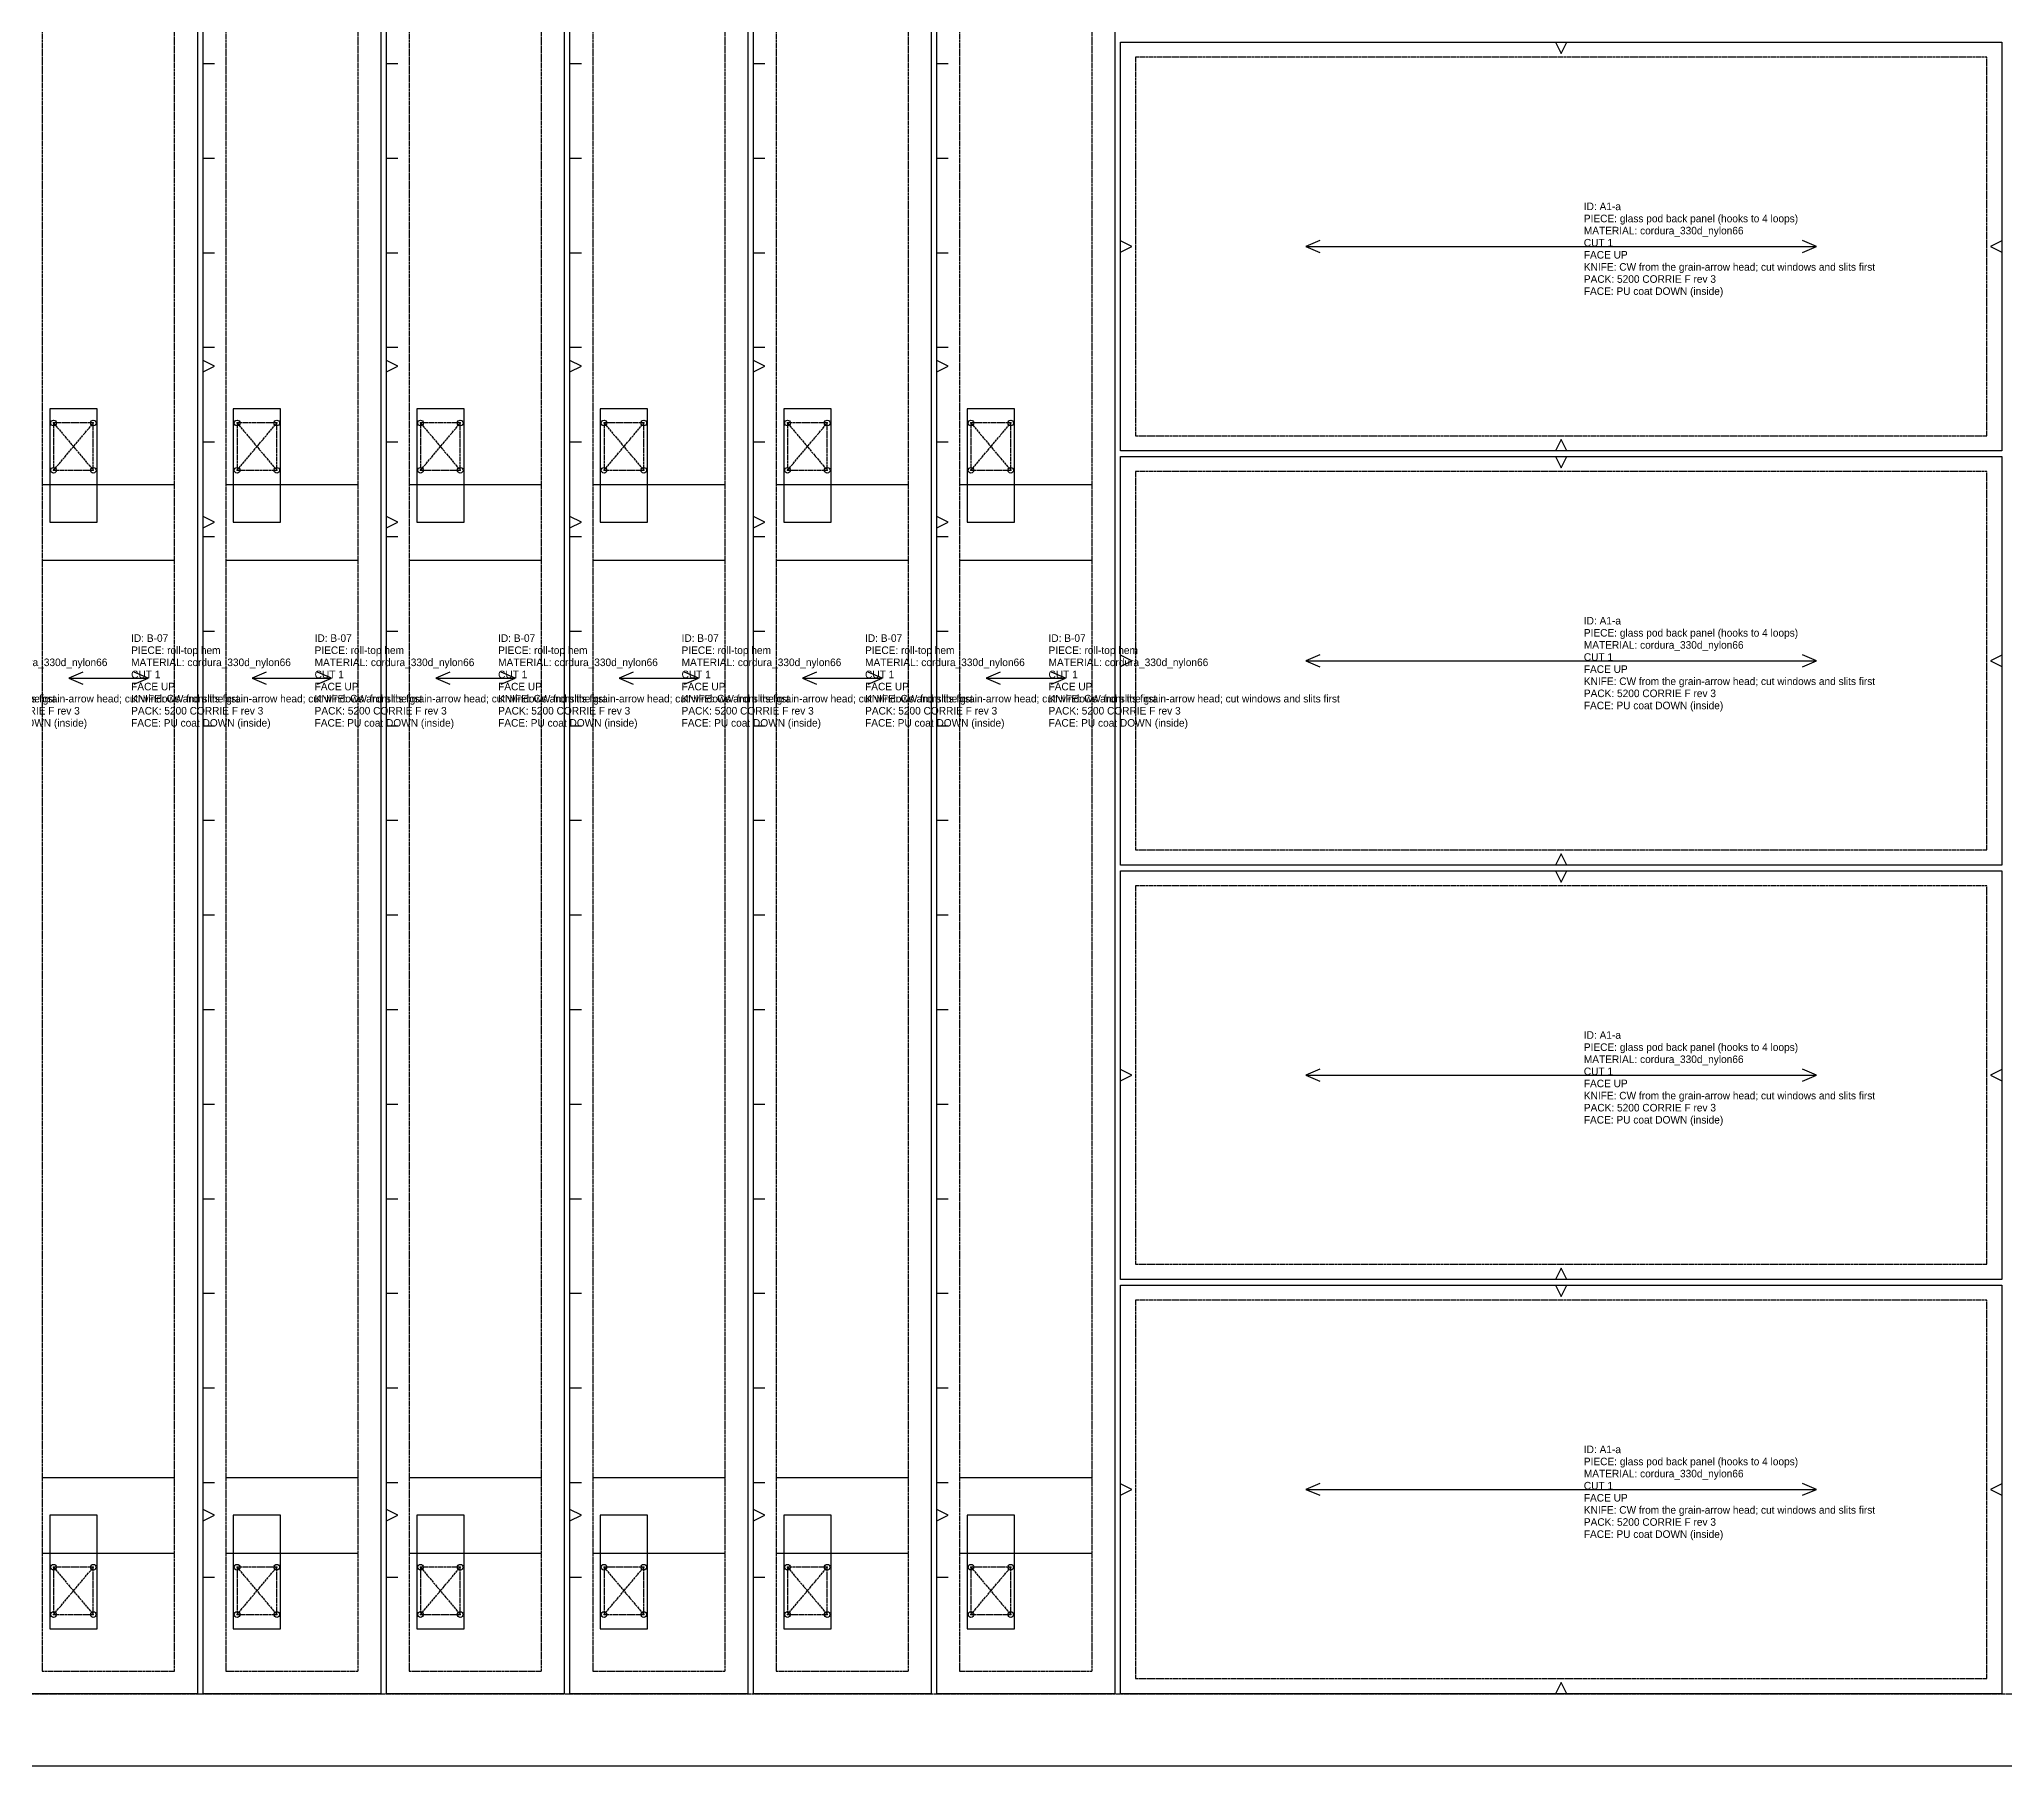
# Model space of a CAD drawing. Header units: millimetres. Extents: x 0 to 8058, y -22 to 1524.
# Drawn here: x 5757 to 6796, y 0 to 913 of the extents above; entities that cross this region are included whole.
import ezdxf

# ---------------------------------------------------------------- set-up
doc = ezdxf.new("R2010")
doc.units = ezdxf.units.MM
doc.linetypes.add('DASHED', pattern=[1.524, 1.27, -0.254])
for name, color, linetype in [('CUT', 7, 'Continuous'), ('DRILL', 4, 'Continuous'), ('GRAIN', 5, 'Continuous'), ('INTERNAL', 6, 'Continuous'), ('NOTCH', 1, 'Continuous'), ('SEW', 3, 'Continuous'), ('TEXT', 2, 'Continuous')]:
    doc.layers.add(name, color=color, linetype=linetype)

msp = doc.modelspace()

# ---------------------------------------------------------------- linework, layer by layer
at = {"layer": 'CUT'}
for points in [[(5746.8, 1111.7), (5840.8, 1111.7), (5840.8, 38), (5746.8, 38)], [(5843.8, 1111.7), (5937.8, 1111.7), (5937.8, 38), (5843.8, 38)], [(5940.8, 1111.7), (6034.8, 1111.7), (6034.8, 38), (5940.8, 38)], [(6037.8, 1111.7), (6131.8, 1111.7), (6131.8, 38), (6037.8, 38)], [(6134.8, 1111.7), (6228.8, 1111.7), (6228.8, 38), (6134.8, 38)], [(6231.8, 1111.7), (6325.8, 1111.7), (6325.8, 38), (6231.8, 38)], [(6328.8, 911), (6794.8, 911), (6794.8, 695), (6328.8, 695)], [(6328.8, 692), (6794.8, 692), (6794.8, 476), (6328.8, 476)], [(6328.8, 473), (6794.8, 473), (6794.8, 257), (6328.8, 257)], [(6328.8, 254), (6794.8, 254), (6794.8, 38), (6328.8, 38)]]:
    msp.add_lwpolyline(points, close=True, dxfattribs=at)
at = {"layer": 'DRILL'}
for centre in [(5764.8, 709.7), (5785.8, 709.7), (5861.8, 709.7), (5882.8, 709.7), (5958.8, 709.7), (5979.8, 709.7), (6055.8, 709.7), (6076.8, 709.7), (6152.8, 709.7), (6173.8, 709.7), (6249.8, 709.7), (6270.8, 709.7), (5764.8, 684.7), (5785.8, 684.7), (5861.8, 684.7), (5882.8, 684.7), (5958.8, 684.7), (5979.8, 684.7), (6055.8, 684.7), (6076.8, 684.7), (6152.8, 684.7), (6173.8, 684.7), (6249.8, 684.7), (6270.8, 684.7), (5764.8, 104.9), (5785.8, 104.9), (5861.8, 104.9), (5882.8, 104.9), (5958.8, 104.9), (5979.8, 104.9), (6055.8, 104.9), (6076.8, 104.9), (6152.8, 104.9), (6173.8, 104.9), (6249.8, 104.9), (6270.8, 104.9), (5764.8, 79.9), (5785.8, 79.9), (5861.8, 79.9), (5882.8, 79.9), (5958.8, 79.9), (5979.8, 79.9), (6055.8, 79.9), (6076.8, 79.9), (6152.8, 79.9), (6173.8, 79.9), (6249.8, 79.9), (6270.8, 79.9)]:
    msp.add_circle(centre, 1.5, dxfattribs=at)
for p in [(5764.8, 709.7), (5785.8, 709.7), (5861.8, 709.7), (5882.8, 709.7), (5958.8, 709.7), (5979.8, 709.7), (6055.8, 709.7), (6076.8, 709.7), (6152.8, 709.7), (6173.8, 709.7), (6249.8, 709.7), (6270.8, 709.7), (5764.8, 684.7), (5785.8, 684.7), (5861.8, 684.7), (5882.8, 684.7), (5958.8, 684.7), (5979.8, 684.7), (6055.8, 684.7), (6076.8, 684.7), (6152.8, 684.7), (6173.8, 684.7), (6249.8, 684.7), (6270.8, 684.7), (5764.8, 104.9), (5785.8, 104.9), (5861.8, 104.9), (5882.8, 104.9), (5958.8, 104.9), (5979.8, 104.9), (6055.8, 104.9), (6076.8, 104.9), (6152.8, 104.9), (6173.8, 104.9), (6249.8, 104.9), (6270.8, 104.9), (5764.8, 79.9), (5785.8, 79.9), (5861.8, 79.9), (5882.8, 79.9), (5958.8, 79.9), (5979.8, 79.9), (6055.8, 79.9), (6076.8, 79.9), (6152.8, 79.9), (6173.8, 79.9), (6249.8, 79.9), (6270.8, 79.9)]:
    msp.add_point(p, dxfattribs=at)
at = {"layer": 'GRAIN'}
for points in [[(6434.2, 806.1), (6426.8, 803), (6434.2, 799.9)], [(6426.8, 803), (6696.8, 803)], [(6689.4, 799.9), (6696.8, 803), (6689.4, 806.1)], [(6434.2, 587.1), (6426.8, 584), (6434.2, 580.9)], [(6426.8, 584), (6696.8, 584)], [(6689.4, 580.9), (6696.8, 584), (6689.4, 587.1)], [(5780.2, 578), (5772.8, 574.8), (5780.2, 571.7)], [(5772.8, 574.8), (5814.8, 574.8)], [(5807.4, 571.7), (5814.8, 574.8), (5807.4, 578)], [(5877.2, 578), (5869.8, 574.8), (5877.2, 571.7)], [(5869.8, 574.8), (5911.8, 574.8)], [(5904.4, 571.7), (5911.8, 574.8), (5904.4, 578)], [(5974.2, 578), (5966.8, 574.8), (5974.2, 571.7)], [(5966.8, 574.8), (6008.8, 574.8)], [(6001.4, 571.7), (6008.8, 574.8), (6001.4, 578)], [(6071.2, 578), (6063.8, 574.8), (6071.2, 571.7)], [(6063.8, 574.8), (6105.8, 574.8)], [(6098.4, 571.7), (6105.8, 574.8), (6098.4, 578)], [(6168.2, 578), (6160.8, 574.8), (6168.2, 571.7)], [(6160.8, 574.8), (6202.8, 574.8)], [(6195.4, 571.7), (6202.8, 574.8), (6195.4, 578)], [(6265.2, 578), (6257.8, 574.8), (6265.2, 571.7)], [(6257.8, 574.8), (6299.8, 574.8)], [(6292.4, 571.7), (6299.8, 574.8), (6292.4, 578)], [(6434.2, 368.1), (6426.8, 365), (6434.2, 361.9)], [(6426.8, 365), (6696.8, 365)], [(6689.4, 361.9), (6696.8, 365), (6689.4, 368.1)], [(6434.2, 149.1), (6426.8, 146), (6434.2, 142.9)], [(6426.8, 146), (6696.8, 146)], [(6689.4, 142.9), (6696.8, 146), (6689.4, 149.1)]]:
    msp.add_lwpolyline(points, dxfattribs=at)
at = {"layer": 'INTERNAL', "linetype": 'CONTINUOUS'}
for points in [[(5762.8, 717.2), (5762.8, 657.2), (5787.8, 657.2), (5787.8, 717.2)], [(5859.8, 717.2), (5859.8, 657.2), (5884.8, 657.2), (5884.8, 717.2)], [(5956.8, 717.2), (5956.8, 657.2), (5981.8, 657.2), (5981.8, 717.2)], [(6053.8, 717.2), (6053.8, 657.2), (6078.8, 657.2), (6078.8, 717.2)], [(6150.8, 717.2), (6150.8, 657.2), (6175.8, 657.2), (6175.8, 717.2)], [(6247.8, 717.2), (6247.8, 657.2), (6272.8, 657.2), (6272.8, 717.2)], [(5762.8, 132.4), (5762.8, 72.4), (5787.8, 72.4), (5787.8, 132.4)], [(5859.8, 132.4), (5859.8, 72.4), (5884.8, 72.4), (5884.8, 132.4)], [(5956.8, 132.4), (5956.8, 72.4), (5981.8, 72.4), (5981.8, 132.4)], [(6053.8, 132.4), (6053.8, 72.4), (6078.8, 72.4), (6078.8, 132.4)], [(6150.8, 132.4), (6150.8, 72.4), (6175.8, 72.4), (6175.8, 132.4)], [(6247.8, 132.4), (6247.8, 72.4), (6272.8, 72.4), (6272.8, 132.4)]]:
    msp.add_lwpolyline(points, close=True, dxfattribs=at)
for points in [[(5758.8, 677.2), (5828.8, 677.2)], [(5855.8, 677.2), (5925.8, 677.2)], [(5952.8, 677.2), (6022.8, 677.2)], [(6049.8, 677.2), (6119.8, 677.2)], [(6146.8, 677.2), (6216.8, 677.2)], [(6243.8, 677.2), (6313.8, 677.2)], [(5758.8, 637.2), (5828.8, 637.2)], [(5855.8, 637.2), (5925.8, 637.2)], [(5952.8, 637.2), (6022.8, 637.2)], [(6049.8, 637.2), (6119.8, 637.2)], [(6146.8, 637.2), (6216.8, 637.2)], [(6243.8, 637.2), (6313.8, 637.2)], [(5758.8, 152.4), (5828.8, 152.4)], [(5855.8, 152.4), (5925.8, 152.4)], [(5952.8, 152.4), (6022.8, 152.4)], [(6049.8, 152.4), (6119.8, 152.4)], [(6146.8, 152.4), (6216.8, 152.4)], [(6243.8, 152.4), (6313.8, 152.4)], [(5758.8, 112.4), (5828.8, 112.4)], [(5855.8, 112.4), (5925.8, 112.4)], [(5952.8, 112.4), (6022.8, 112.4)], [(6049.8, 112.4), (6119.8, 112.4)], [(6146.8, 112.4), (6216.8, 112.4)], [(6243.8, 112.4), (6313.8, 112.4)]]:
    msp.add_lwpolyline(points, dxfattribs=at)
at = {"layer": 'NOTCH'}
for points in [[(6558.8, 911), (6561.8, 905), (6564.8, 911)], [(5843.8, 899.7), (5849.8, 899.7)], [(5940.8, 899.7), (5946.8, 899.7)], [(6037.8, 899.7), (6043.8, 899.7)], [(6134.8, 899.7), (6140.8, 899.7)], [(6231.8, 899.7), (6237.8, 899.7)], [(5843.8, 849.7), (5849.8, 849.7)], [(5940.8, 849.7), (5946.8, 849.7)], [(6037.8, 849.7), (6043.8, 849.7)], [(6134.8, 849.7), (6140.8, 849.7)], [(6231.8, 849.7), (6237.8, 849.7)], [(6328.8, 800), (6334.8, 803), (6328.8, 806)], [(6794.8, 806), (6788.8, 803), (6794.8, 800)], [(5843.8, 799.7), (5849.8, 799.7)], [(5940.8, 799.7), (5946.8, 799.7)], [(6037.8, 799.7), (6043.8, 799.7)], [(6134.8, 799.7), (6140.8, 799.7)], [(6231.8, 799.7), (6237.8, 799.7)], [(5843.8, 749.7), (5849.8, 749.7)], [(5940.8, 749.7), (5946.8, 749.7)], [(6037.8, 749.7), (6043.8, 749.7)], [(6134.8, 749.7), (6140.8, 749.7)], [(6231.8, 749.7), (6237.8, 749.7)], [(5843.8, 736.7), (5849.8, 739.7), (5843.8, 742.7)], [(5940.8, 736.7), (5946.8, 739.7), (5940.8, 742.7)], [(6037.8, 736.7), (6043.8, 739.7), (6037.8, 742.7)], [(6134.8, 736.7), (6140.8, 739.7), (6134.8, 742.7)], [(6231.8, 736.7), (6237.8, 739.7), (6231.8, 742.7)], [(5843.8, 699.7), (5849.8, 699.7)], [(5940.8, 699.7), (5946.8, 699.7)], [(6037.8, 699.7), (6043.8, 699.7)], [(6134.8, 699.7), (6140.8, 699.7)], [(6231.8, 699.7), (6237.8, 699.7)], [(6564.8, 695), (6561.8, 701), (6558.8, 695)], [(6558.8, 692), (6561.8, 686), (6564.8, 692)], [(5843.8, 654.2), (5849.8, 657.2), (5843.8, 660.2)], [(5940.8, 654.2), (5946.8, 657.2), (5940.8, 660.2)], [(6037.8, 654.2), (6043.8, 657.2), (6037.8, 660.2)], [(6134.8, 654.2), (6140.8, 657.2), (6134.8, 660.2)], [(6231.8, 654.2), (6237.8, 657.2), (6231.8, 660.2)], [(5843.8, 649.7), (5849.8, 649.7)], [(5940.8, 649.7), (5946.8, 649.7)], [(6037.8, 649.7), (6043.8, 649.7)], [(6134.8, 649.7), (6140.8, 649.7)], [(6231.8, 649.7), (6237.8, 649.7)], [(5843.8, 599.7), (5849.8, 599.7)], [(5940.8, 599.7), (5946.8, 599.7)], [(6037.8, 599.7), (6043.8, 599.7)], [(6134.8, 599.7), (6140.8, 599.7)], [(6231.8, 599.7), (6237.8, 599.7)], [(6328.8, 581), (6334.8, 584), (6328.8, 587)], [(6794.8, 587), (6788.8, 584), (6794.8, 581)], [(5843.8, 549.7), (5849.8, 549.7)], [(5940.8, 549.7), (5946.8, 549.7)], [(6037.8, 549.7), (6043.8, 549.7)], [(6134.8, 549.7), (6140.8, 549.7)], [(6231.8, 549.7), (6237.8, 549.7)], [(5843.8, 499.7), (5849.8, 499.7)], [(5940.8, 499.7), (5946.8, 499.7)], [(6037.8, 499.7), (6043.8, 499.7)], [(6134.8, 499.7), (6140.8, 499.7)], [(6231.8, 499.7), (6237.8, 499.7)], [(6564.8, 476), (6561.8, 482), (6558.8, 476)], [(6558.8, 473), (6561.8, 467), (6564.8, 473)], [(5843.8, 449.7), (5849.8, 449.7)], [(5940.8, 449.7), (5946.8, 449.7)], [(6037.8, 449.7), (6043.8, 449.7)], [(6134.8, 449.7), (6140.8, 449.7)], [(6231.8, 449.7), (6237.8, 449.7)], [(5843.8, 399.7), (5849.8, 399.7)], [(5940.8, 399.7), (5946.8, 399.7)], [(6037.8, 399.7), (6043.8, 399.7)], [(6134.8, 399.7), (6140.8, 399.7)], [(6231.8, 399.7), (6237.8, 399.7)], [(6328.8, 362), (6334.8, 365), (6328.8, 368)], [(6794.8, 368), (6788.8, 365), (6794.8, 362)], [(5843.8, 349.7), (5849.8, 349.7)], [(5940.8, 349.7), (5946.8, 349.7)], [(6037.8, 349.7), (6043.8, 349.7)], [(6134.8, 349.7), (6140.8, 349.7)], [(6231.8, 349.7), (6237.8, 349.7)], [(5843.8, 299.7), (5849.8, 299.7)], [(5940.8, 299.7), (5946.8, 299.7)], [(6037.8, 299.7), (6043.8, 299.7)], [(6134.8, 299.7), (6140.8, 299.7)], [(6231.8, 299.7), (6237.8, 299.7)], [(6564.8, 257), (6561.8, 263), (6558.8, 257)], [(5843.8, 249.7), (5849.8, 249.7)], [(5940.8, 249.7), (5946.8, 249.7)], [(6037.8, 249.7), (6043.8, 249.7)], [(6134.8, 249.7), (6140.8, 249.7)], [(6231.8, 249.7), (6237.8, 249.7)], [(6558.8, 254), (6561.8, 248), (6564.8, 254)], [(5843.8, 199.7), (5849.8, 199.7)], [(5940.8, 199.7), (5946.8, 199.7)], [(6037.8, 199.7), (6043.8, 199.7)], [(6134.8, 199.7), (6140.8, 199.7)], [(6231.8, 199.7), (6237.8, 199.7)], [(5843.8, 149.7), (5849.8, 149.7)], [(5940.8, 149.7), (5946.8, 149.7)], [(6037.8, 149.7), (6043.8, 149.7)], [(6134.8, 149.7), (6140.8, 149.7)], [(6231.8, 149.7), (6237.8, 149.7)], [(6328.8, 143), (6334.8, 146), (6328.8, 149)], [(6794.8, 149), (6788.8, 146), (6794.8, 143)], [(5843.8, 129.4), (5849.8, 132.4), (5843.8, 135.4)], [(5940.8, 129.4), (5946.8, 132.4), (5940.8, 135.4)], [(6037.8, 129.4), (6043.8, 132.4), (6037.8, 135.4)], [(6134.8, 129.4), (6140.8, 132.4), (6134.8, 135.4)], [(6231.8, 129.4), (6237.8, 132.4), (6231.8, 135.4)], [(5843.8, 99.7), (5849.8, 99.7)], [(5940.8, 99.7), (5946.8, 99.7)], [(6037.8, 99.7), (6043.8, 99.7)], [(6134.8, 99.7), (6140.8, 99.7)], [(6231.8, 99.7), (6237.8, 99.7)], [(6564.8, 38), (6561.8, 44), (6558.8, 38)]]:
    msp.add_lwpolyline(points, dxfattribs=at)
at = {"layer": 'SEW', "linetype": 'DASHED'}
for points in [[(5758.8, 1099.7), (5758.8, 50), (5828.8, 50), (5828.8, 1099.7)], [(5855.8, 1099.7), (5855.8, 50), (5925.8, 50), (5925.8, 1099.7)], [(5952.8, 1099.7), (5952.8, 50), (6022.8, 50), (6022.8, 1099.7)], [(6049.8, 1099.7), (6049.8, 50), (6119.8, 50), (6119.8, 1099.7)], [(6146.8, 1099.7), (6146.8, 50), (6216.8, 50), (6216.8, 1099.7)], [(6243.8, 1099.7), (6243.8, 50), (6313.8, 50), (6313.8, 1099.7)], [(6336.8, 903), (6336.8, 703), (6786.8, 703), (6786.8, 903)], [(5764.8, 709.7), (5764.8, 684.7), (5785.8, 684.7), (5785.8, 709.7)], [(5861.8, 709.7), (5861.8, 684.7), (5882.8, 684.7), (5882.8, 709.7)], [(5958.8, 709.7), (5958.8, 684.7), (5979.8, 684.7), (5979.8, 709.7)], [(6055.8, 709.7), (6055.8, 684.7), (6076.8, 684.7), (6076.8, 709.7)], [(6152.8, 709.7), (6152.8, 684.7), (6173.8, 684.7), (6173.8, 709.7)], [(6249.8, 709.7), (6249.8, 684.7), (6270.8, 684.7), (6270.8, 709.7)], [(6336.8, 684), (6336.8, 484), (6786.8, 484), (6786.8, 684)], [(6336.8, 465), (6336.8, 265), (6786.8, 265), (6786.8, 465)], [(6336.8, 246), (6336.8, 46), (6786.8, 46), (6786.8, 246)], [(5764.8, 104.9), (5764.8, 79.9), (5785.8, 79.9), (5785.8, 104.9)], [(5861.8, 104.9), (5861.8, 79.9), (5882.8, 79.9), (5882.8, 104.9)], [(5958.8, 104.9), (5958.8, 79.9), (5979.8, 79.9), (5979.8, 104.9)], [(6055.8, 104.9), (6055.8, 79.9), (6076.8, 79.9), (6076.8, 104.9)], [(6152.8, 104.9), (6152.8, 79.9), (6173.8, 79.9), (6173.8, 104.9)], [(6249.8, 104.9), (6249.8, 79.9), (6270.8, 79.9), (6270.8, 104.9)]]:
    msp.add_lwpolyline(points, close=True, dxfattribs=at)
for points in [[(5764.8, 709.7), (5785.8, 684.7)], [(5764.8, 684.7), (5785.8, 709.7)], [(5861.8, 709.7), (5882.8, 684.7)], [(5861.8, 684.7), (5882.8, 709.7)], [(5958.8, 709.7), (5979.8, 684.7)], [(5958.8, 684.7), (5979.8, 709.7)], [(6055.8, 709.7), (6076.8, 684.7)], [(6055.8, 684.7), (6076.8, 709.7)], [(6152.8, 709.7), (6173.8, 684.7)], [(6152.8, 684.7), (6173.8, 709.7)], [(6249.8, 709.7), (6270.8, 684.7)], [(6249.8, 684.7), (6270.8, 709.7)], [(5764.8, 104.9), (5785.8, 79.9)], [(5764.8, 79.9), (5785.8, 104.9)], [(5861.8, 104.9), (5882.8, 79.9)], [(5861.8, 79.9), (5882.8, 104.9)], [(5958.8, 104.9), (5979.8, 79.9)], [(5958.8, 79.9), (5979.8, 104.9)], [(6055.8, 104.9), (6076.8, 79.9)], [(6055.8, 79.9), (6076.8, 104.9)], [(6152.8, 104.9), (6173.8, 79.9)], [(6152.8, 79.9), (6173.8, 104.9)], [(6249.8, 104.9), (6270.8, 79.9)], [(6249.8, 79.9), (6270.8, 104.9)]]:
    msp.add_lwpolyline(points, dxfattribs=at)
at = {"layer": 'TEXT', "linetype": 'DASHED'}
msp.add_line((0, 38), (7996.3, 38), dxfattribs=at)
at = {"layer": 'TEXT'}
msp.add_lwpolyline([(0, 0), (7996.3, 0), (7996.3, 1524), (0, 1524)], close=True, dxfattribs=at)

# ---------------------------------------------------------------- texts
for s, p in [('ID: A1-a', (6573.8, 822.2)), ('PIECE: glass pod back panel (hooks to 4 loops)', (6573.8, 815.8)), ('MATERIAL: cordura_330d_nylon66', (6573.8, 809.4)), ('CUT 1', (6573.8, 803)), ('FACE UP', (6573.8, 796.6)), ('KNIFE: CW from the grain-arrow head; cut windows and slits first', (6573.8, 790.2)), ('PACK: 5200 CORRIE F rev 3', (6573.8, 783.8)), ('FACE: PU coat DOWN (inside)', (6573.8, 777.4)), ('ID: A1-a', (6573.8, 603.2)), ('ID: B-07', (5805.8, 594)), ('ID: B-07', (5902.8, 594)), ('ID: B-07', (5999.8, 594)), ('ID: B-07', (6096.8, 594)), ('ID: B-07', (6193.8, 594)), ('ID: B-07', (6290.8, 594)), ('PIECE: glass pod back panel (hooks to 4 loops)', (6573.8, 596.8)), ('MATERIAL: cordura_330d_nylon66', (6573.8, 590.4)), ('MATERIAL: cordura_330d_nylon66', (5708.8, 581.2)), ('PIECE: roll-top hem', (5805.8, 587.6)), ('MATERIAL: cordura_330d_nylon66', (5805.8, 581.2)), ('PIECE: roll-top hem', (5902.8, 587.6)), ('MATERIAL: cordura_330d_nylon66', (5902.8, 581.2)), ('PIECE: roll-top hem', (5999.8, 587.6)), ('MATERIAL: cordura_330d_nylon66', (5999.8, 581.2)), ('PIECE: roll-top hem', (6096.8, 587.6)), ('MATERIAL: cordura_330d_nylon66', (6096.8, 581.2)), ('PIECE: roll-top hem', (6193.8, 587.6)), ('MATERIAL: cordura_330d_nylon66', (6193.8, 581.2)), ('PIECE: roll-top hem', (6290.8, 587.6)), ('MATERIAL: cordura_330d_nylon66', (6290.8, 581.2)), ('CUT 1', (6573.8, 584)), ('CUT 1', (5805.8, 574.8)), ('FACE UP', (5805.8, 568.4)), ('CUT 1', (5902.8, 574.8)), ('FACE UP', (5902.8, 568.4)), ('CUT 1', (5999.8, 574.8)), ('FACE UP', (5999.8, 568.4)), ('CUT 1', (6096.8, 574.8)), ('FACE UP', (6096.8, 568.4)), ('CUT 1', (6193.8, 574.8)), ('FACE UP', (6193.8, 568.4)), ('CUT 1', (6290.8, 574.8)), ('FACE UP', (6290.8, 568.4)), ('FACE UP', (6573.8, 577.6)), ('KNIFE: CW from the grain-arrow head; cut windows and slits first', (6573.8, 571.2)), ('KNIFE: CW from the grain-arrow head; cut windows and slits first', (5611.8, 562)), ('KNIFE: CW from the grain-arrow head; cut windows and slits first', (5708.8, 562)), ('KNIFE: CW from the grain-arrow head; cut windows and slits first', (5805.8, 562)), ('KNIFE: CW from the grain-arrow head; cut windows and slits first', (5902.8, 562)), ('KNIFE: CW from the grain-arrow head; cut windows and slits first', (5999.8, 562)), ('KNIFE: CW from the grain-arrow head; cut windows and slits first', (6096.8, 562)), ('KNIFE: CW from the grain-arrow head; cut windows and slits first', (6193.8, 562)), ('KNIFE: CW from the grain-arrow head; cut windows and slits first', (6290.8, 562)), ('PACK: 5200 CORRIE F rev 3', (6573.8, 564.8)), ('FACE: PU coat DOWN (inside)', (6573.8, 558.4)), ('PACK: 5200 CORRIE F rev 3', (5708.8, 555.6)), ('FACE: PU coat DOWN (inside)', (5708.8, 549.2)), ('PACK: 5200 CORRIE F rev 3', (5805.8, 555.6)), ('FACE: PU coat DOWN (inside)', (5805.8, 549.2)), ('PACK: 5200 CORRIE F rev 3', (5902.8, 555.6)), ('FACE: PU coat DOWN (inside)', (5902.8, 549.2)), ('PACK: 5200 CORRIE F rev 3', (5999.8, 555.6)), ('FACE: PU coat DOWN (inside)', (5999.8, 549.2)), ('PACK: 5200 CORRIE F rev 3', (6096.8, 555.6)), ('FACE: PU coat DOWN (inside)', (6096.8, 549.2)), ('PACK: 5200 CORRIE F rev 3', (6193.8, 555.6)), ('FACE: PU coat DOWN (inside)', (6193.8, 549.2)), ('PACK: 5200 CORRIE F rev 3', (6290.8, 555.6)), ('FACE: PU coat DOWN (inside)', (6290.8, 549.2)), ('ID: A1-a', (6573.8, 384.2)), ('PIECE: glass pod back panel (hooks to 4 loops)', (6573.8, 377.8)), ('MATERIAL: cordura_330d_nylon66', (6573.8, 371.4)), ('CUT 1', (6573.8, 365)), ('FACE UP', (6573.8, 358.6)), ('KNIFE: CW from the grain-arrow head; cut windows and slits first', (6573.8, 352.2)), ('PACK: 5200 CORRIE F rev 3', (6573.8, 345.8)), ('FACE: PU coat DOWN (inside)', (6573.8, 339.4)), ('ID: A1-a', (6573.8, 165.2)), ('PIECE: glass pod back panel (hooks to 4 loops)', (6573.8, 158.8)), ('MATERIAL: cordura_330d_nylon66', (6573.8, 152.4)), ('CUT 1', (6573.8, 146)), ('FACE UP', (6573.8, 139.6)), ('KNIFE: CW from the grain-arrow head; cut windows and slits first', (6573.8, 133.2)), ('PACK: 5200 CORRIE F rev 3', (6573.8, 126.8)), ('FACE: PU coat DOWN (inside)', (6573.8, 120.4))]:
    msp.add_text(s, height=4, dxfattribs=at).set_placement(p)

doc.saveas('drawing.dxf')
